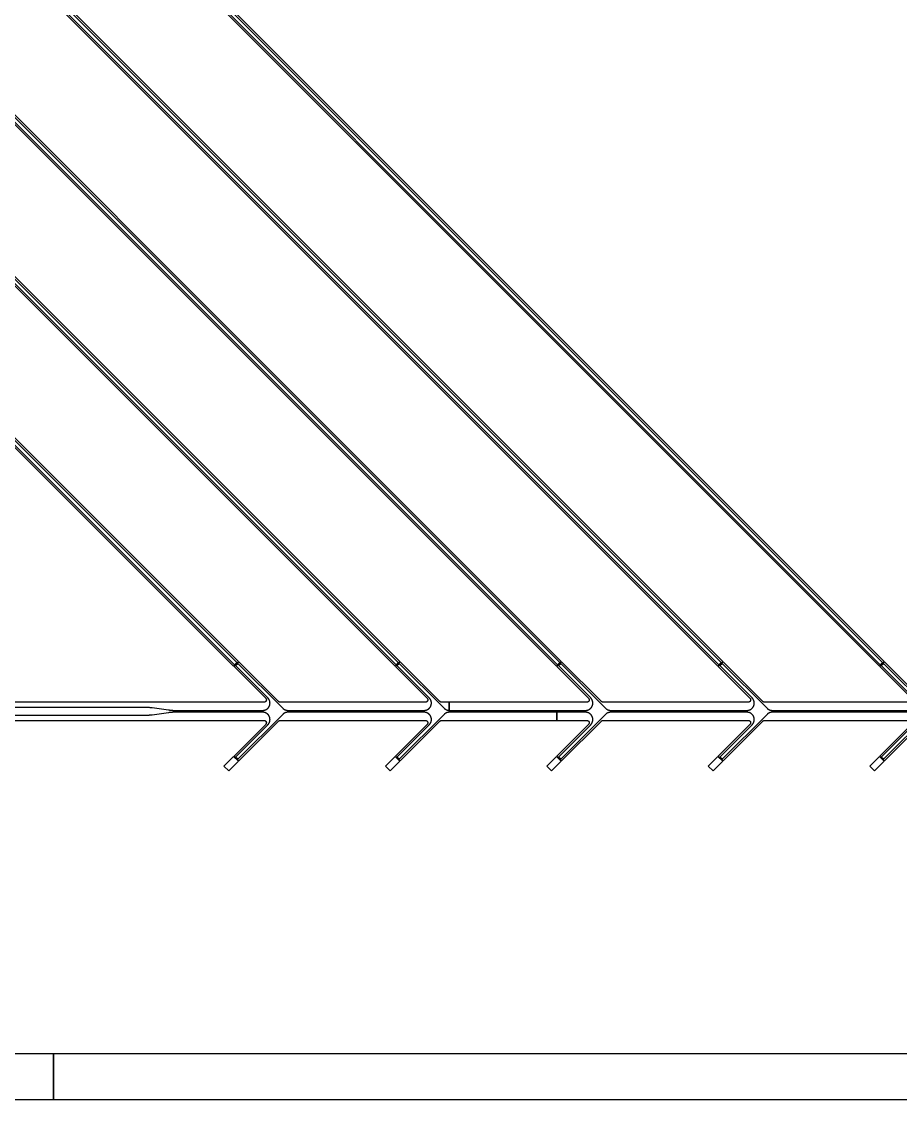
# Model space of a CAD drawing. Extents: x -3500 to 3500, y -3500 to 3500.
# Drawn here: x -70 to 1855, y -3500 to -1139 of the extents above; entities that cross this region are included whole.
import ezdxf

# ---------------------------------------------------------------- set-up
doc = ezdxf.new("R2010")
doc.units = 0

# ---------------------------------------------------------------- blocks, each defined once
blk = doc.blocks.new('DXF_TOP_Kantele_S7W4')
at = {"layer": 'Feedline'}
for points in [[(-2788.078, 2045.543), (1808.752, -2551.288), (1819.288, -2540.752), (-2777.543, 2056.078), (-2780.3, 2053.321), (1815.894, -2542.873), (1810.873, -2547.894), (-2785.321, 2048.3)], [(-2788.078, 1691.989), (1455.199, -2551.288), (1465.734, -2540.752), (-2777.543, 1702.525), (-2780.3, 1699.767), (1462.341, -2542.873), (1457.32, -2547.894), (-2785.321, 1694.747)], [(-2788.078, 1338.436), (1101.645, -2551.288), (1112.181, -2540.752), (-2777.543, 1348.971), (-2780.3, 1346.214), (1108.787, -2542.873), (1103.767, -2547.894), (-2785.321, 1341.193)], [(-2788.078, 984.882), (748.092, -2551.288), (758.627, -2540.752), (-2777.543, 995.418), (-2780.3, 992.661), (755.234, -2542.873), (750.213, -2547.894), (-2785.321, 987.64)], [(-2788.078, 631.329), (394.538, -2551.288), (405.074, -2540.752), (-2777.543, 641.865), (-2780.3, 639.107), (401.681, -2542.873), (396.66, -2547.894), (-2785.321, 634.086)], [(373.396, -2769.855), (383.932, -2780.39), (405.074, -2759.248), (394.538, -2748.712)], [(726.95, -2769.855), (737.485, -2780.39), (758.627, -2759.248), (748.092, -2748.712)], [(1080.503, -2769.855), (1091.039, -2780.39), (1112.181, -2759.248), (1101.645, -2748.712)], [(1434.056, -2769.855), (1444.592, -2780.39), (1465.734, -2759.248), (1455.199, -2748.712)], [(1787.61, -2769.855), (1798.145, -2780.39), (1819.288, -2759.248), (1808.752, -2748.712)]]:
    blk.add_lwpolyline(points, close=True, dxfattribs=at)
for points in [[(-742.893, -2640.95), (202.044, -2640.95), (202.913, -2640.954), (203.783, -2640.965), (204.652, -2640.984), (205.522, -2641.01), (206.391, -2641.044), (207.26, -2641.086), (208.128, -2641.135), (208.996, -2641.192), (209.864, -2641.256), (210.73, -2641.328), (211.597, -2641.407), (212.462, -2641.494), (213.327, -2641.588), (214.191, -2641.69), (215.054, -2641.799), (215.915, -2641.916), (252.118, -2646.984), (252.978, -2647.101), (253.841, -2647.21), (254.704, -2647.312), (255.567, -2647.406), (256.432, -2647.493), (257.297, -2647.572), (258.164, -2647.644), (259.03, -2647.708), (259.897, -2647.765), (260.765, -2647.814), (261.632, -2647.856), (262.501, -2647.89), (263.369, -2647.916), (264.238, -2647.935), (265.106, -2647.946), (265.976, -2647.95), (458.209, -2647.95), (458.564, -2647.946), (458.918, -2647.934), (459.272, -2647.914), (459.626, -2647.887), (459.978, -2647.851), (460.33, -2647.808), (460.681, -2647.758), (461.031, -2647.699), (461.379, -2647.632), (461.726, -2647.557), (462.071, -2647.475), (462.414, -2647.386), (462.755, -2647.289), (463.093, -2647.183), (463.437, -2647.069), (463.763, -2646.952), (464.094, -2646.825), (464.423, -2646.69), (464.748, -2646.548), (465.068, -2646.4), (465.394, -2646.24), (465.702, -2646.081), (466.014, -2645.91), (466.321, -2645.734), (466.624, -2645.55), (466.923, -2645.359), (467.218, -2645.163), (467.508, -2644.959), (467.794, -2644.749), (468.074, -2644.533), (468.35, -2644.31), (468.621, -2644.082), (468.888, -2643.848), (469.149, -2643.608), (469.404, -2643.361), (469.653, -2643.11), (469.897, -2642.853), (470.136, -2642.591), (470.369, -2642.323), (470.595, -2642.049), (470.815, -2641.772), (471.029, -2641.489), (471.237, -2641.202), (471.439, -2640.91), (471.633, -2640.614), (471.821, -2640.314), (472.003, -2640.009), (472.177, -2639.701), (472.345, -2639.388), (472.505, -2639.072), (472.66, -2638.753), (472.806, -2638.43), (472.945, -2638.104), (473.077, -2637.775), (473.202, -2637.443), (473.319, -2637.108), (473.429, -2636.771), (473.531, -2636.432), (473.626, -2636.09), (473.713, -2635.746), (473.792, -2635.401), (473.864, -2635.053), (473.929, -2634.704), (473.985, -2634.355), (474.033, -2634.004), (474.073, -2633.652), (474.106, -2633.299), (474.131, -2632.945), (474.148, -2632.591), (474.158, -2632.236), (474.159, -2631.881), (474.152, -2631.527), (474.138, -2631.174), (474.115, -2630.82), (474.085, -2630.466), (474.047, -2630.114), (474.001, -2629.762), (473.948, -2629.411), (473.887, -2629.062), (473.817, -2628.714), (473.74, -2628.368), (473.656, -2628.024), (473.564, -2627.681), (473.464, -2627.342), (473.357, -2627.004), (473.242, -2626.669), (473.119, -2626.336), (472.99, -2626.006), (472.853, -2625.679), (472.709, -2625.355), (472.558, -2625.034), (472.4, -2624.717), (472.234, -2624.403), (472.062, -2624.094), (471.882, -2623.788), (471.697, -2623.486), (471.504, -2623.188), (471.305, -2622.895), (471.1, -2622.605), (470.887, -2622.321), (470.669, -2622.042), (470.445, -2621.768), (470.214, -2621.498), (469.978, -2621.234), (469.736, -2620.976), (469.487, -2620.721), (398.71, -2549.944), (403.731, -2544.924), (502.085, -2643.278), (502.334, -2643.522), (502.588, -2643.759), (502.847, -2643.991), (503.111, -2644.219), (503.38, -2644.439), (503.653, -2644.654), (503.933, -2644.863), (504.215, -2645.065), (504.502, -2645.262), (504.794, -2645.452), (505.089, -2645.636), (505.389, -2645.813), (505.692, -2645.984), (505.999, -2646.148), (506.309, -2646.305), (506.623, -2646.456), (506.94, -2646.599), (507.26, -2646.736), (507.583, -2646.865), (507.908, -2646.988), (508.237, -2647.104), (508.567, -2647.211), (508.9, -2647.313), (509.235, -2647.407), (509.573, -2647.492), (509.912, -2647.572), (510.252, -2647.644), (510.594, -2647.708), (510.938, -2647.765), (511.282, -2647.813), (511.627, -2647.855), (511.973, -2647.889), (512.32, -2647.916), (512.668, -2647.935), (513.016, -2647.946), (513.364, -2647.95), (811.763, -2647.95), (812.117, -2647.946), (812.472, -2647.934), (812.826, -2647.914), (813.179, -2647.887), (813.531, -2647.851), (813.883, -2647.808), (814.234, -2647.758), (814.584, -2647.699), (814.932, -2647.632), (815.279, -2647.557), (815.624, -2647.475), (815.967, -2647.386), (816.308, -2647.289), (816.647, -2647.183), (816.983, -2647.072), (817.317, -2646.952), (817.648, -2646.825), (817.976, -2646.69), (818.301, -2646.548), (818.622, -2646.4), (818.947, -2646.24), (819.261, -2646.078), (819.567, -2645.91), (819.874, -2645.734), (820.177, -2645.55), (820.476, -2645.359), (820.771, -2645.163), (821.061, -2644.959), (821.347, -2644.749), (821.628, -2644.533), (821.904, -2644.31), (822.175, -2644.082), (822.442, -2643.848), (822.702, -2643.608), (822.957, -2643.361), (823.207, -2643.11), (823.451, -2642.853), (823.69, -2642.591), (823.922, -2642.323), (824.148, -2642.049), (824.368, -2641.772), (824.583, -2641.489), (824.79, -2641.202), (824.992, -2640.91), (825.187, -2640.614), (825.374, -2640.314), (825.556, -2640.009), (825.73, -2639.701), (825.899, -2639.388), (826.059, -2639.072), (826.213, -2638.753), (826.359, -2638.43), (826.499, -2638.104), (826.63, -2637.775), (826.755, -2637.443), (826.873, -2637.108), (826.982, -2636.771), (827.085, -2636.432), (827.18, -2636.09), (827.266, -2635.746), (827.346, -2635.401), (827.418, -2635.053), (827.482, -2634.705), (827.538, -2634.355), (827.586, -2634.004), (827.627, -2633.652), (827.66, -2633.299), (827.685, -2632.945), (827.702, -2632.591), (827.711, -2632.236), (827.712, -2631.881), (827.706, -2631.527), (827.691, -2631.174), (827.669, -2630.82), (827.638, -2630.466), (827.6, -2630.114), (827.554, -2629.762), (827.502, -2629.411), (827.44, -2629.062), (827.371, -2628.714), (827.293, -2628.368), (827.21, -2628.024), (827.117, -2627.682), (827.017, -2627.342), (826.91, -2627.004), (826.795, -2626.669), (826.673, -2626.336), (826.544, -2626.006), (826.406, -2625.679), (826.263, -2625.355), (826.111, -2625.034), (825.953, -2624.717), (825.787, -2624.403), (825.615, -2624.094), (825.436, -2623.788), (825.25, -2623.486), (825.057, -2623.188), (824.858, -2622.895), (824.653, -2622.605), (824.44, -2622.321), (824.222, -2622.042), (823.998, -2621.768), (823.767, -2621.498), (823.531, -2621.234), (823.289, -2620.976), (823.04, -2620.721), (752.263, -2549.944), (757.284, -2544.924), (855.638, -2643.278), (855.888, -2643.522), (856.142, -2643.759), (856.4, -2643.991), (856.664, -2644.219), (856.933, -2644.439), (857.207, -2644.654), (857.486, -2644.863), (857.769, -2645.065), (858.056, -2645.262), (858.347, -2645.452), (858.643, -2645.636), (858.942, -2645.813), (859.245, -2645.984), (859.552, -2646.148), (859.862, -2646.305), (860.176, -2646.456), (860.493, -2646.599), (860.813, -2646.736), (861.136, -2646.865), (861.462, -2646.988), (861.79, -2647.104), (862.121, -2647.211), (862.454, -2647.313), (862.789, -2647.407), (863.126, -2647.492), (863.465, -2647.572), (863.806, -2647.644), (864.148, -2647.708), (864.491, -2647.765), (864.836, -2647.813), (865.18, -2647.855), (865.527, -2647.889), (865.874, -2647.916), (866.221, -2647.935), (866.569, -2647.946), (866.917, -2647.95), (866.917, -2630.05), (850.016, -2630.05), (849.819, -2630.046), (849.621, -2630.035), (849.424, -2630.015), (849.227, -2629.987), (849.032, -2629.953), (848.838, -2629.911), (848.646, -2629.86), (848.457, -2629.803), (848.27, -2629.738), (848.085, -2629.665), (847.903, -2629.586), (847.725, -2629.5), (847.55, -2629.406), (847.379, -2629.306), (847.212, -2629.199), (847.05, -2629.086), (846.891, -2628.966), (846.738, -2628.84), (846.589, -2628.709), (846.447, -2628.572), (759.406, -2541.53), (748.87, -2552.066), (818.234, -2621.429), (818.373, -2621.574), (818.507, -2621.726), (818.636, -2621.883), (818.756, -2622.043), (818.871, -2622.208), (818.979, -2622.379), (819.08, -2622.553), (819.174, -2622.732), (819.261, -2622.913), (819.34, -2623.098), (819.413, -2623.287), (819.478, -2623.478), (819.535, -2623.674), (819.584, -2623.867), (819.625, -2624.065), (819.658, -2624.263), (819.684, -2624.464), (819.701, -2624.664), (819.71, -2624.866), (819.712, -2625.068), (819.705, -2625.269), (819.69, -2625.47), (819.668, -2625.671), (819.636, -2625.87), (819.598, -2626.068), (819.551, -2626.264), (819.497, -2626.457), (819.435, -2626.649), (819.366, -2626.839), (819.288, -2627.025), (819.204, -2627.209), (819.112, -2627.388), (819.013, -2627.563), (818.907, -2627.735), (818.795, -2627.903), (818.676, -2628.065), (818.549, -2628.223), (818.418, -2628.375), (818.28, -2628.523), (818.136, -2628.664), (817.988, -2628.801), (817.833, -2628.93), (817.674, -2629.054), (817.509, -2629.17), (817.341, -2629.281), (817.168, -2629.384), (816.991, -2629.481), (816.81, -2629.57), (816.626, -2629.653), (816.439, -2629.728), (816.249, -2629.794), (816.056, -2629.854), (815.861, -2629.906), (815.664, -2629.95), (815.465, -2629.985), (815.266, -2630.014), (815.065, -2630.034), (814.862, -2630.046), (814.662, -2630.05), (496.463, -2630.05), (496.266, -2630.046), (496.068, -2630.035), (495.87, -2630.015), (495.674, -2629.987), (495.479, -2629.953), (495.285, -2629.911), (495.093, -2629.86), (494.904, -2629.803), (494.717, -2629.738), (494.532, -2629.665), (494.35, -2629.586), (494.171, -2629.5), (493.997, -2629.406), (493.826, -2629.306), (493.658, -2629.199), (493.496, -2629.085), (493.338, -2628.966), (493.185, -2628.84), (493.036, -2628.709), (492.894, -2628.572), (405.852, -2541.53), (395.317, -2552.066), (464.68, -2621.429), (464.82, -2621.574), (464.953, -2621.726), (465.082, -2621.882), (465.203, -2622.043), (465.317, -2622.208), (465.425, -2622.379), (465.527, -2622.553), (465.621, -2622.732), (465.708, -2622.913), (465.787, -2623.098), (465.859, -2623.287), (465.924, -2623.478), (465.981, -2623.671), (466.03, -2623.867), (466.071, -2624.065), (466.104, -2624.263), (466.13, -2624.464), (466.148, -2624.664), (466.157, -2624.866), (466.158, -2625.068), (466.152, -2625.269), (466.137, -2625.47), (466.115, -2625.671), (466.083, -2625.87), (466.045, -2626.068), (465.998, -2626.264), (465.944, -2626.458), (465.881, -2626.649), (465.812, -2626.839), (465.735, -2627.025), (465.65, -2627.209), (465.558, -2627.388), (465.46, -2627.563), (465.354, -2627.735), (465.241, -2627.903), (465.122, -2628.065), (464.996, -2628.223), (464.864, -2628.375), (464.727, -2628.523), (464.583, -2628.664), (464.434, -2628.801), (464.279, -2628.93), (464.121, -2629.054), (463.956, -2629.17), (463.788, -2629.281), (463.615, -2629.384), (463.437, -2629.481), (463.256, -2629.57), (463.073, -2629.653), (462.885, -2629.728), (462.695, -2629.794), (462.502, -2629.854), (462.307, -2629.906), (462.111, -2629.95), (461.912, -2629.985), (461.712, -2630.014), (461.512, -2630.034), (461.308, -2630.046), (461.109, -2630.05), (-742.893, -2630.05)], [(1883.701, -2620.721), (1812.924, -2549.944), (1817.944, -2544.924), (1916.298, -2643.278)], [(1907.107, -2628.572), (1820.066, -2541.53), (1809.53, -2552.066), (1878.894, -2621.429)], [(1875.322, -2630.05), (1557.123, -2630.05), (1556.926, -2630.046), (1556.728, -2630.035), (1556.531, -2630.015), (1556.334, -2629.987), (1556.139, -2629.953), (1555.945, -2629.911), (1555.753, -2629.86), (1555.564, -2629.803), (1555.377, -2629.738), (1555.192, -2629.665), (1555.01, -2629.586), (1554.831, -2629.5), (1554.657, -2629.406), (1554.486, -2629.306), (1554.318, -2629.199), (1554.156, -2629.085), (1553.998, -2628.966), (1553.845, -2628.84), (1553.696, -2628.709), (1553.554, -2628.572), (1466.512, -2541.53), (1455.977, -2552.066), (1525.34, -2621.429), (1525.48, -2621.574), (1525.613, -2621.726), (1525.742, -2621.882), (1525.863, -2622.043), (1525.978, -2622.208), (1526.086, -2622.379), (1526.187, -2622.553), (1526.281, -2622.732), (1526.368, -2622.913), (1526.447, -2623.098), (1526.519, -2623.287), (1526.584, -2623.478), (1526.642, -2623.674), (1526.69, -2623.867), (1526.731, -2624.065), (1526.764, -2624.263), (1526.791, -2624.464), (1526.808, -2624.664), (1526.817, -2624.866), (1526.818, -2625.068), (1526.812, -2625.269), (1526.797, -2625.47), (1526.775, -2625.671), (1526.743, -2625.87), (1526.705, -2626.068), (1526.658, -2626.264), (1526.603, -2626.46), (1526.542, -2626.649), (1526.472, -2626.841), (1526.395, -2627.025), (1526.311, -2627.209), (1526.219, -2627.388), (1526.12, -2627.563), (1526.014, -2627.735), (1525.901, -2627.903), (1525.782, -2628.065), (1525.657, -2628.223), (1525.525, -2628.375), (1525.387, -2628.523), (1525.243, -2628.664), (1525.094, -2628.801), (1524.94, -2628.93), (1524.781, -2629.054), (1524.616, -2629.17), (1524.448, -2629.281), (1524.275, -2629.384), (1524.097, -2629.481), (1523.916, -2629.57), (1523.733, -2629.653), (1523.546, -2629.728), (1523.355, -2629.794), (1523.163, -2629.854), (1522.968, -2629.906), (1522.771, -2629.95), (1522.572, -2629.985), (1522.373, -2630.014), (1522.172, -2630.034), (1521.969, -2630.046), (1521.769, -2630.05), (1203.57, -2630.05), (1203.373, -2630.046), (1203.175, -2630.035), (1202.977, -2630.015), (1202.781, -2629.987), (1202.585, -2629.953), (1202.392, -2629.911), (1202.2, -2629.86), (1202.011, -2629.803), (1201.823, -2629.738), (1201.638, -2629.665), (1201.457, -2629.586), (1201.278, -2629.5), (1201.104, -2629.406), (1200.932, -2629.306), (1200.765, -2629.199), (1200.603, -2629.086), (1200.444, -2628.966), (1200.291, -2628.84), (1200.143, -2628.709), (1200, -2628.572), (1112.959, -2541.53), (1102.423, -2552.066), (1171.787, -2621.429), (1171.926, -2621.574), (1172.06, -2621.726), (1172.189, -2621.883), (1172.309, -2622.043), (1172.424, -2622.208), (1172.532, -2622.379), (1172.633, -2622.553), (1172.728, -2622.731), (1172.815, -2622.913), (1172.894, -2623.098), (1172.966, -2623.287), (1173.031, -2623.478), (1173.088, -2623.674), (1173.137, -2623.867), (1173.178, -2624.065), (1173.211, -2624.263), (1173.237, -2624.464), (1173.254, -2624.664), (1173.264, -2624.866), (1173.265, -2625.068), (1173.258, -2625.269), (1173.244, -2625.47), (1173.221, -2625.671), (1173.19, -2625.87), (1173.152, -2626.068), (1173.104, -2626.264), (1173.051, -2626.457), (1172.988, -2626.649), (1172.919, -2626.839), (1172.842, -2627.025), (1172.757, -2627.209), (1172.665, -2627.388), (1172.566, -2627.563), (1172.461, -2627.735), (1172.348, -2627.903), (1172.229, -2628.065), (1172.103, -2628.223), (1171.971, -2628.375), (1171.834, -2628.523), (1171.69, -2628.664), (1171.541, -2628.801), (1171.386, -2628.93), (1171.227, -2629.054), (1171.063, -2629.17), (1170.895, -2629.281), (1170.721, -2629.384), (1170.544, -2629.481), (1170.363, -2629.57), (1170.18, -2629.653), (1169.992, -2629.728), (1169.802, -2629.794), (1169.609, -2629.854), (1169.414, -2629.906), (1169.217, -2629.95), (1169.019, -2629.985), (1168.819, -2630.014), (1168.618, -2630.034), (1168.415, -2630.046), (1168.216, -2630.05), (866.917, -2630.05), (866.917, -2647.95), (1165.316, -2647.95), (1165.671, -2647.946), (1166.025, -2647.934), (1166.379, -2647.914), (1166.733, -2647.887), (1167.085, -2647.851), (1167.437, -2647.808), (1167.788, -2647.758), (1168.137, -2647.699), (1168.486, -2647.632), (1168.832, -2647.557), (1169.177, -2647.475), (1169.52, -2647.386), (1169.861, -2647.289), (1170.2, -2647.183), (1170.544, -2647.069), (1170.87, -2646.952), (1171.201, -2646.825), (1171.529, -2646.69), (1171.854, -2646.548), (1172.175, -2646.4), (1172.5, -2646.24), (1172.809, -2646.081), (1173.12, -2645.91), (1173.428, -2645.734), (1173.731, -2645.55), (1174.03, -2645.359), (1174.324, -2645.163), (1174.615, -2644.959), (1174.9, -2644.749), (1175.181, -2644.533), (1175.457, -2644.31), (1175.728, -2644.082), (1175.995, -2643.848), (1176.256, -2643.608), (1176.511, -2643.361), (1176.76, -2643.11), (1177.004, -2642.853), (1177.243, -2642.591), (1177.475, -2642.323), (1177.701, -2642.049), (1177.921, -2641.772), (1178.136, -2641.489), (1178.344, -2641.202), (1178.546, -2640.91), (1178.74, -2640.614), (1178.928, -2640.314), (1179.11, -2640.009), (1179.284, -2639.701), (1179.452, -2639.388), (1179.612, -2639.072), (1179.766, -2638.753), (1179.912, -2638.43), (1180.052, -2638.104), (1180.184, -2637.775), (1180.309, -2637.443), (1180.426, -2637.108), (1180.535, -2636.771), (1180.638, -2636.432), (1180.733, -2636.09), (1180.819, -2635.746), (1180.899, -2635.401), (1180.971, -2635.053), (1181.035, -2634.704), (1181.092, -2634.355), (1181.139, -2634.004), (1181.18, -2633.652), (1181.213, -2633.299), (1181.238, -2632.945), (1181.255, -2632.591), (1181.264, -2632.236), (1181.266, -2631.881), (1181.259, -2631.527), (1181.245, -2631.174), (1181.222, -2630.82), (1181.192, -2630.466), (1181.154, -2630.114), (1181.108, -2629.762), (1181.055, -2629.411), (1180.993, -2629.062), (1180.924, -2628.714), (1180.847, -2628.368), (1180.763, -2628.024), (1180.671, -2627.682), (1180.57, -2627.342), (1180.463, -2627.004), (1180.349, -2626.669), (1180.226, -2626.336), (1180.097, -2626.006), (1179.96, -2625.679), (1179.816, -2625.355), (1179.664, -2625.034), (1179.506, -2624.717), (1179.341, -2624.403), (1179.169, -2624.094), (1178.989, -2623.788), (1178.804, -2623.486), (1178.61, -2623.188), (1178.412, -2622.895), (1178.206, -2622.605), (1177.994, -2622.321), (1177.776, -2622.042), (1177.552, -2621.768), (1177.321, -2621.498), (1177.084, -2621.234), (1176.842, -2620.976), (1176.594, -2620.721), (1105.817, -2549.944), (1110.838, -2544.924), (1209.192, -2643.278), (1209.441, -2643.522), (1209.695, -2643.759), (1209.954, -2643.991), (1210.218, -2644.219), (1210.487, -2644.439), (1210.76, -2644.654), (1211.039, -2644.863), (1211.322, -2645.065), (1211.609, -2645.262), (1211.901, -2645.452), (1212.196, -2645.636), (1212.495, -2645.813), (1212.799, -2645.984), (1213.105, -2646.148), (1213.416, -2646.305), (1213.729, -2646.456), (1214.046, -2646.599), (1214.366, -2646.736), (1214.689, -2646.865), (1215.017, -2646.989), (1215.343, -2647.104), (1215.674, -2647.211), (1216.007, -2647.313), (1216.347, -2647.408), (1216.679, -2647.492), (1217.018, -2647.572), (1217.361, -2647.644), (1217.701, -2647.708), (1218.044, -2647.765), (1218.389, -2647.813), (1218.734, -2647.855), (1219.08, -2647.889), (1219.427, -2647.916), (1219.774, -2647.935), (1220.122, -2647.946), (1220.47, -2647.95), (1518.869, -2647.95), (1519.224, -2647.946), (1519.579, -2647.934), (1519.933, -2647.914), (1520.286, -2647.887), (1520.638, -2647.851), (1520.992, -2647.808), (1521.341, -2647.758), (1521.691, -2647.699), (1522.039, -2647.632), (1522.386, -2647.557), (1522.731, -2647.475), (1523.074, -2647.386), (1523.415, -2647.289), (1523.754, -2647.183), (1524.097, -2647.069), (1524.424, -2646.952), (1524.764, -2646.821), (1525.083, -2646.69), (1525.408, -2646.548), (1525.728, -2646.4), (1526.055, -2646.24), (1526.368, -2646.078), (1526.674, -2645.91), (1526.981, -2645.734), (1527.284, -2645.55), (1527.583, -2645.359), (1527.878, -2645.163), (1528.168, -2644.959), (1528.454, -2644.749), (1528.735, -2644.533), (1529.011, -2644.31), (1529.282, -2644.082), (1529.548, -2643.848), (1529.809, -2643.608), (1530.064, -2643.361), (1530.314, -2643.11), (1530.557, -2642.853), (1530.797, -2642.591), (1531.029, -2642.323), (1531.255, -2642.049), (1531.475, -2641.772), (1531.69, -2641.489), (1531.897, -2641.202), (1532.099, -2640.91), (1532.293, -2640.614), (1532.481, -2640.314), (1532.663, -2640.009), (1532.837, -2639.701), (1533.005, -2639.388), (1533.166, -2639.072), (1533.32, -2638.753), (1533.466, -2638.43), (1533.606, -2638.104), (1533.737, -2637.775), (1533.862, -2637.443), (1533.98, -2637.108), (1534.089, -2636.771), (1534.191, -2636.432), (1534.286, -2636.09), (1534.373, -2635.746), (1534.453, -2635.401), (1534.524, -2635.053), (1534.589, -2634.704), (1534.645, -2634.355), (1534.693, -2634.004), (1534.733, -2633.652), (1534.766, -2633.299), (1534.791, -2632.945), (1534.808, -2632.591), (1534.818, -2632.236), (1534.819, -2631.881), (1534.812, -2631.527), (1534.798, -2631.174), (1534.776, -2630.82), (1534.745, -2630.466), (1534.707, -2630.114), (1534.661, -2629.762), (1534.608, -2629.411), (1534.547, -2629.062), (1534.477, -2628.714), (1534.4, -2628.368), (1534.316, -2628.024), (1534.224, -2627.681), (1534.124, -2627.342), (1534.017, -2627.004), (1533.902, -2626.669), (1533.779, -2626.336), (1533.65, -2626.006), (1533.513, -2625.679), (1533.37, -2625.355), (1533.218, -2625.034), (1533.06, -2624.717), (1532.894, -2624.403), (1532.722, -2624.094), (1532.542, -2623.788), (1532.357, -2623.486), (1532.164, -2623.188), (1531.965, -2622.895), (1531.76, -2622.605), (1531.547, -2622.321), (1531.329, -2622.042), (1531.105, -2621.768), (1530.871, -2621.494), (1530.638, -2621.234), (1530.396, -2620.976), (1530.147, -2620.721), (1459.37, -2549.944), (1464.391, -2544.924), (1562.745, -2643.278), (1562.995, -2643.522), (1563.248, -2643.759), (1563.507, -2643.991), (1563.771, -2644.219), (1564.04, -2644.439), (1564.314, -2644.654), (1564.593, -2644.863), (1564.876, -2645.065), (1565.163, -2645.262), (1565.454, -2645.452), (1565.749, -2645.636), (1566.049, -2645.813), (1566.352, -2645.984), (1566.659, -2646.148), (1566.969, -2646.305), (1567.283, -2646.456), (1567.6, -2646.599), (1567.92, -2646.736), (1568.243, -2646.865), (1568.568, -2646.988), (1568.897, -2647.104), (1569.227, -2647.211), (1569.561, -2647.313), (1569.896, -2647.407), (1570.233, -2647.492), (1570.572, -2647.572), (1570.912, -2647.644), (1571.254, -2647.708), (1571.598, -2647.765), (1571.942, -2647.813), (1572.287, -2647.855), (1572.633, -2647.889), (1572.98, -2647.916), (1573.328, -2647.935), (1573.676, -2647.946), (1574.024, -2647.95), (1872.423, -2647.95)], [(-742.893, -2669.95), (461.11, -2669.95), (461.31, -2669.954), (461.512, -2669.966), (461.712, -2669.986), (461.912, -2670.015), (462.111, -2670.05), (462.307, -2670.094), (462.502, -2670.146), (462.695, -2670.206), (462.885, -2670.272), (463.073, -2670.347), (463.256, -2670.43), (463.437, -2670.519), (463.615, -2670.616), (463.788, -2670.719), (463.956, -2670.83), (464.121, -2670.946), (464.279, -2671.07), (464.434, -2671.199), (464.583, -2671.336), (464.727, -2671.477), (464.864, -2671.625), (464.996, -2671.777), (465.122, -2671.935), (465.241, -2672.097), (465.354, -2672.265), (465.46, -2672.437), (465.558, -2672.612), (465.65, -2672.791), (465.735, -2672.975), (465.812, -2673.162), (465.881, -2673.351), (465.944, -2673.542), (465.998, -2673.736), (466.045, -2673.932), (466.083, -2674.13), (466.115, -2674.329), (466.137, -2674.53), (466.152, -2674.731), (466.158, -2674.932), (466.157, -2675.134), (466.148, -2675.336), (466.13, -2675.536), (466.104, -2675.737), (466.071, -2675.935), (466.03, -2676.133), (465.981, -2676.33), (465.924, -2676.522), (465.859, -2676.713), (465.787, -2676.902), (465.708, -2677.087), (465.621, -2677.268), (465.527, -2677.447), (465.425, -2677.621), (465.317, -2677.792), (465.203, -2677.957), (465.081, -2678.119), (464.953, -2678.274), (464.82, -2678.426), (464.68, -2678.571), (395.317, -2747.934), (405.852, -2758.47), (492.894, -2671.428), (493.036, -2671.291), (493.185, -2671.16), (493.338, -2671.034), (493.496, -2670.915), (493.658, -2670.801), (493.826, -2670.694), (493.997, -2670.594), (494.171, -2670.5), (494.35, -2670.414), (494.532, -2670.335), (494.717, -2670.262), (494.904, -2670.197), (495.093, -2670.14), (495.285, -2670.089), (495.479, -2670.047), (495.674, -2670.013), (495.87, -2669.985), (496.068, -2669.965), (496.268, -2669.954), (496.464, -2669.95), (814.662, -2669.95), (814.864, -2669.954), (815.065, -2669.966), (815.266, -2669.986), (815.465, -2670.015), (815.664, -2670.05), (815.861, -2670.094), (816.056, -2670.146), (816.249, -2670.206), (816.439, -2670.272), (816.626, -2670.347), (816.81, -2670.43), (816.991, -2670.519), (817.168, -2670.616), (817.341, -2670.719), (817.509, -2670.83), (817.674, -2670.946), (817.833, -2671.07), (817.988, -2671.199), (818.136, -2671.336), (818.28, -2671.477), (818.418, -2671.625), (818.549, -2671.777), (818.676, -2671.935), (818.795, -2672.097), (818.907, -2672.265), (819.013, -2672.437), (819.112, -2672.612), (819.204, -2672.791), (819.288, -2672.975), (819.366, -2673.162), (819.435, -2673.351), (819.497, -2673.543), (819.551, -2673.736), (819.598, -2673.932), (819.636, -2674.13), (819.668, -2674.329), (819.69, -2674.53), (819.705, -2674.731), (819.712, -2674.932), (819.71, -2675.134), (819.701, -2675.336), (819.684, -2675.536), (819.658, -2675.737), (819.625, -2675.935), (819.584, -2676.133), (819.534, -2676.329), (819.478, -2676.522), (819.413, -2676.713), (819.34, -2676.902), (819.261, -2677.087), (819.174, -2677.268), (819.08, -2677.447), (818.979, -2677.621), (818.871, -2677.792), (818.754, -2677.959), (818.634, -2678.119), (818.507, -2678.274), (818.373, -2678.426), (818.234, -2678.571), (748.87, -2747.934), (759.406, -2758.47), (846.447, -2671.428), (846.589, -2671.291), (846.738, -2671.16), (846.891, -2671.034), (847.05, -2670.914), (847.212, -2670.801), (847.379, -2670.694), (847.55, -2670.594), (847.725, -2670.5), (847.903, -2670.414), (848.085, -2670.335), (848.27, -2670.262), (848.457, -2670.197), (848.646, -2670.14), (848.838, -2670.089), (849.032, -2670.047), (849.227, -2670.013), (849.424, -2669.985), (849.621, -2669.965), (849.821, -2669.954), (850.017, -2669.95), (1102.423, -2669.95), (1102.423, -2652.05), (866.917, -2652.05), (866.569, -2652.054), (866.221, -2652.065), (865.874, -2652.084), (865.527, -2652.111), (865.18, -2652.145), (864.836, -2652.187), (864.491, -2652.235), (864.148, -2652.292), (863.806, -2652.356), (863.465, -2652.428), (863.126, -2652.508), (862.789, -2652.593), (862.454, -2652.687), (862.121, -2652.789), (861.79, -2652.896), (861.462, -2653.012), (861.136, -2653.135), (860.813, -2653.264), (860.493, -2653.401), (860.176, -2653.544), (859.862, -2653.695), (859.552, -2653.852), (859.245, -2654.016), (858.942, -2654.187), (858.643, -2654.364), (858.347, -2654.548), (858.056, -2654.738), (857.769, -2654.935), (857.486, -2655.137), (857.207, -2655.346), (856.933, -2655.561), (856.664, -2655.781), (856.4, -2656.009), (856.142, -2656.241), (855.888, -2656.478), (855.638, -2656.722), (757.284, -2755.076), (752.263, -2750.056), (823.04, -2679.279), (823.289, -2679.024), (823.531, -2678.766), (823.767, -2678.502), (823.998, -2678.232), (824.222, -2677.958), (824.44, -2677.679), (824.653, -2677.395), (824.858, -2677.105), (825.057, -2676.812), (825.25, -2676.514), (825.436, -2676.212), (825.615, -2675.906), (825.787, -2675.597), (825.953, -2675.283), (826.111, -2674.966), (826.263, -2674.645), (826.406, -2674.321), (826.544, -2673.994), (826.673, -2673.664), (826.795, -2673.331), (826.91, -2672.996), (827.017, -2672.658), (827.117, -2672.318), (827.21, -2671.976), (827.293, -2671.632), (827.371, -2671.286), (827.44, -2670.938), (827.502, -2670.589), (827.554, -2670.238), (827.6, -2669.886), (827.638, -2669.534), (827.669, -2669.18), (827.691, -2668.826), (827.706, -2668.473), (827.712, -2668.119), (827.711, -2667.764), (827.702, -2667.409), (827.685, -2667.055), (827.66, -2666.701), (827.627, -2666.348), (827.586, -2665.996), (827.538, -2665.645), (827.482, -2665.295), (827.418, -2664.947), (827.346, -2664.599), (827.266, -2664.254), (827.18, -2663.91), (827.085, -2663.568), (826.982, -2663.229), (826.873, -2662.892), (826.755, -2662.557), (826.63, -2662.225), (826.499, -2661.896), (826.359, -2661.57), (826.213, -2661.247), (826.059, -2660.928), (825.899, -2660.612), (825.73, -2660.299), (825.556, -2659.991), (825.374, -2659.686), (825.187, -2659.386), (824.992, -2659.09), (824.79, -2658.798), (824.583, -2658.511), (824.368, -2658.228), (824.148, -2657.951), (823.922, -2657.677), (823.69, -2657.409), (823.451, -2657.147), (823.207, -2656.89), (822.957, -2656.639), (822.702, -2656.392), (822.442, -2656.152), (822.175, -2655.918), (821.904, -2655.69), (821.628, -2655.467), (821.347, -2655.251), (821.061, -2655.041), (820.771, -2654.837), (820.476, -2654.641), (820.177, -2654.45), (819.874, -2654.266), (819.563, -2654.087), (819.256, -2653.919), (818.936, -2653.754), (818.614, -2653.596), (818.301, -2653.452), (817.976, -2653.31), (817.644, -2653.174), (817.314, -2653.047), (816.983, -2652.928), (816.647, -2652.817), (816.308, -2652.711), (815.967, -2652.614), (815.624, -2652.525), (815.279, -2652.443), (814.932, -2652.368), (814.584, -2652.301), (814.234, -2652.242), (813.883, -2652.192), (813.531, -2652.149), (813.179, -2652.113), (812.826, -2652.086), (812.472, -2652.066), (812.117, -2652.054), (811.763, -2652.05), (513.364, -2652.05), (513.016, -2652.054), (512.668, -2652.065), (512.32, -2652.084), (511.973, -2652.111), (511.627, -2652.145), (511.282, -2652.187), (510.938, -2652.235), (510.594, -2652.292), (510.252, -2652.356), (509.912, -2652.428), (509.573, -2652.508), (509.235, -2652.593), (508.9, -2652.687), (508.567, -2652.789), (508.237, -2652.896), (507.908, -2653.012), (507.583, -2653.135), (507.26, -2653.264), (506.94, -2653.401), (506.623, -2653.544), (506.309, -2653.695), (505.999, -2653.852), (505.692, -2654.016), (505.389, -2654.187), (505.089, -2654.364), (504.794, -2654.548), (504.502, -2654.738), (504.215, -2654.935), (503.933, -2655.137), (503.653, -2655.346), (503.38, -2655.561), (503.111, -2655.781), (502.847, -2656.009), (502.588, -2656.241), (502.334, -2656.478), (502.085, -2656.722), (403.731, -2755.076), (398.71, -2750.056), (469.487, -2679.279), (469.736, -2679.024), (469.978, -2678.766), (470.214, -2678.502), (470.445, -2678.232), (470.669, -2677.958), (470.887, -2677.679), (471.1, -2677.395), (471.305, -2677.105), (471.504, -2676.812), (471.697, -2676.514), (471.882, -2676.212), (472.062, -2675.906), (472.234, -2675.597), (472.4, -2675.283), (472.558, -2674.966), (472.709, -2674.645), (472.853, -2674.321), (472.99, -2673.994), (473.119, -2673.664), (473.242, -2673.331), (473.357, -2672.996), (473.464, -2672.658), (473.564, -2672.319), (473.656, -2671.976), (473.74, -2671.632), (473.817, -2671.286), (473.887, -2670.938), (473.948, -2670.589), (474.001, -2670.238), (474.047, -2669.886), (474.085, -2669.534), (474.115, -2669.18), (474.138, -2668.826), (474.152, -2668.473), (474.159, -2668.119), (474.158, -2667.764), (474.148, -2667.409), (474.131, -2667.055), (474.106, -2666.701), (474.073, -2666.348), (474.033, -2665.996), (473.985, -2665.645), (473.929, -2665.296), (473.864, -2664.947), (473.792, -2664.599), (473.713, -2664.254), (473.626, -2663.91), (473.531, -2663.568), (473.429, -2663.229), (473.319, -2662.892), (473.202, -2662.557), (473.077, -2662.225), (472.945, -2661.896), (472.806, -2661.57), (472.66, -2661.247), (472.505, -2660.928), (472.345, -2660.612), (472.177, -2660.299), (472.003, -2659.991), (471.821, -2659.686), (471.633, -2659.386), (471.439, -2659.09), (471.237, -2658.798), (471.029, -2658.511), (470.815, -2658.228), (470.595, -2657.951), (470.369, -2657.677), (470.136, -2657.409), (469.897, -2657.147), (469.653, -2656.89), (469.404, -2656.639), (469.149, -2656.392), (468.888, -2656.152), (468.621, -2655.918), (468.35, -2655.69), (468.074, -2655.467), (467.794, -2655.251), (467.508, -2655.041), (467.218, -2654.837), (466.923, -2654.641), (466.624, -2654.45), (466.321, -2654.266), (466.01, -2654.087), (465.702, -2653.919), (465.382, -2653.754), (465.06, -2653.596), (464.748, -2653.452), (464.423, -2653.31), (464.091, -2653.174), (463.761, -2653.047), (463.43, -2652.928), (463.093, -2652.817), (462.755, -2652.711), (462.414, -2652.614), (462.071, -2652.525), (461.726, -2652.443), (461.379, -2652.368), (461.031, -2652.301), (460.681, -2652.242), (460.33, -2652.192), (459.978, -2652.149), (459.626, -2652.113), (459.272, -2652.086), (458.918, -2652.066), (458.564, -2652.054), (458.209, -2652.05), (265.976, -2652.05), (265.106, -2652.054), (264.238, -2652.065), (263.369, -2652.084), (262.501, -2652.11), (261.632, -2652.144), (260.765, -2652.186), (259.897, -2652.235), (259.03, -2652.292), (258.164, -2652.356), (257.297, -2652.428), (256.432, -2652.507), (255.567, -2652.594), (254.704, -2652.688), (253.841, -2652.79), (252.978, -2652.899), (252.118, -2653.016), (215.915, -2658.084), (215.054, -2658.201), (214.191, -2658.31), (213.327, -2658.412), (212.462, -2658.506), (211.597, -2658.593), (210.73, -2658.672), (209.864, -2658.744), (208.996, -2658.808), (208.128, -2658.865), (207.26, -2658.914), (206.391, -2658.956), (205.522, -2658.99), (204.652, -2659.016), (203.783, -2659.035), (202.913, -2659.046), (202.044, -2659.05), (-742.893, -2659.05)], [(1878.894, -2678.571), (1809.53, -2747.934), (1820.066, -2758.47), (1907.107, -2671.428)], [(1916.298, -2656.722), (1817.944, -2755.076), (1812.924, -2750.056), (1883.701, -2679.279)], [(1872.423, -2652.05), (1574.024, -2652.05), (1573.676, -2652.054), (1573.328, -2652.065), (1572.98, -2652.084), (1572.633, -2652.111), (1572.287, -2652.145), (1571.942, -2652.187), (1571.598, -2652.235), (1571.254, -2652.292), (1570.912, -2652.356), (1570.572, -2652.428), (1570.233, -2652.508), (1569.896, -2652.593), (1569.561, -2652.687), (1569.227, -2652.789), (1568.897, -2652.896), (1568.568, -2653.012), (1568.243, -2653.135), (1567.92, -2653.264), (1567.6, -2653.401), (1567.283, -2653.544), (1566.969, -2653.695), (1566.659, -2653.852), (1566.352, -2654.016), (1566.049, -2654.187), (1565.749, -2654.364), (1565.454, -2654.548), (1565.163, -2654.738), (1564.876, -2654.935), (1564.593, -2655.137), (1564.314, -2655.346), (1564.04, -2655.561), (1563.771, -2655.781), (1563.507, -2656.009), (1563.248, -2656.241), (1562.995, -2656.478), (1562.745, -2656.722), (1464.391, -2755.076), (1459.37, -2750.056), (1530.147, -2679.279), (1530.396, -2679.024), (1530.638, -2678.766), (1530.874, -2678.502), (1531.105, -2678.232), (1531.329, -2677.958), (1531.547, -2677.679), (1531.76, -2677.395), (1531.965, -2677.105), (1532.164, -2676.812), (1532.357, -2676.514), (1532.542, -2676.212), (1532.722, -2675.906), (1532.894, -2675.597), (1533.06, -2675.283), (1533.218, -2674.966), (1533.37, -2674.645), (1533.513, -2674.321), (1533.65, -2673.994), (1533.779, -2673.664), (1533.902, -2673.331), (1534.017, -2672.996), (1534.124, -2672.658), (1534.224, -2672.319), (1534.316, -2671.976), (1534.4, -2671.632), (1534.477, -2671.286), (1534.547, -2670.938), (1534.608, -2670.589), (1534.661, -2670.238), (1534.707, -2669.886), (1534.745, -2669.534), (1534.776, -2669.18), (1534.798, -2668.826), (1534.812, -2668.473), (1534.819, -2668.119), (1534.818, -2667.764), (1534.808, -2667.409), (1534.791, -2667.055), (1534.766, -2666.701), (1534.733, -2666.348), (1534.693, -2665.996), (1534.645, -2665.645), (1534.589, -2665.296), (1534.524, -2664.947), (1534.453, -2664.599), (1534.373, -2664.254), (1534.286, -2663.91), (1534.191, -2663.568), (1534.089, -2663.229), (1533.98, -2662.892), (1533.862, -2662.557), (1533.737, -2662.225), (1533.606, -2661.896), (1533.466, -2661.57), (1533.32, -2661.247), (1533.166, -2660.928), (1533.005, -2660.612), (1532.837, -2660.299), (1532.663, -2659.991), (1532.481, -2659.686), (1532.293, -2659.386), (1532.099, -2659.09), (1531.897, -2658.798), (1531.69, -2658.511), (1531.475, -2658.228), (1531.255, -2657.951), (1531.029, -2657.677), (1530.797, -2657.409), (1530.557, -2657.147), (1530.314, -2656.89), (1530.064, -2656.639), (1529.809, -2656.392), (1529.548, -2656.152), (1529.282, -2655.918), (1529.011, -2655.69), (1528.735, -2655.467), (1528.454, -2655.251), (1528.168, -2655.041), (1527.873, -2654.834), (1527.583, -2654.641), (1527.284, -2654.45), (1526.981, -2654.266), (1526.67, -2654.087), (1526.363, -2653.919), (1526.037, -2653.752), (1525.72, -2653.596), (1525.408, -2653.452), (1525.083, -2653.31), (1524.751, -2653.174), (1524.421, -2653.047), (1524.09, -2652.928), (1523.754, -2652.817), (1523.41, -2652.71), (1523.074, -2652.614), (1522.731, -2652.525), (1522.386, -2652.443), (1522.039, -2652.368), (1521.691, -2652.301), (1521.341, -2652.242), (1520.99, -2652.192), (1520.638, -2652.149), (1520.286, -2652.113), (1519.933, -2652.086), (1519.579, -2652.066), (1519.224, -2652.054), (1518.869, -2652.05), (1220.47, -2652.05), (1220.122, -2652.054), (1219.774, -2652.065), (1219.427, -2652.084), (1219.08, -2652.111), (1218.734, -2652.145), (1218.389, -2652.187), (1218.044, -2652.235), (1217.701, -2652.292), (1217.359, -2652.356), (1217.018, -2652.428), (1216.679, -2652.508), (1216.342, -2652.593), (1216.007, -2652.687), (1215.674, -2652.789), (1215.338, -2652.898), (1215.012, -2653.013), (1214.689, -2653.135), (1214.366, -2653.264), (1214.046, -2653.401), (1213.729, -2653.544), (1213.416, -2653.695), (1213.105, -2653.852), (1212.799, -2654.016), (1212.495, -2654.187), (1212.196, -2654.364), (1211.901, -2654.548), (1211.609, -2654.738), (1211.322, -2654.935), (1211.039, -2655.137), (1210.76, -2655.346), (1210.487, -2655.561), (1210.218, -2655.781), (1209.954, -2656.009), (1209.695, -2656.241), (1209.441, -2656.478), (1209.192, -2656.722), (1110.838, -2755.076), (1105.817, -2750.056), (1176.594, -2679.279), (1176.842, -2679.024), (1177.084, -2678.766), (1177.321, -2678.502), (1177.552, -2678.232), (1177.776, -2677.958), (1177.994, -2677.679), (1178.206, -2677.395), (1178.412, -2677.105), (1178.61, -2676.812), (1178.804, -2676.514), (1178.989, -2676.212), (1179.169, -2675.906), (1179.341, -2675.597), (1179.506, -2675.283), (1179.664, -2674.966), (1179.816, -2674.645), (1179.96, -2674.321), (1180.097, -2673.994), (1180.226, -2673.664), (1180.349, -2673.331), (1180.463, -2672.996), (1180.57, -2672.658), (1180.671, -2672.318), (1180.763, -2671.976), (1180.847, -2671.632), (1180.924, -2671.286), (1180.993, -2670.938), (1181.055, -2670.589), (1181.108, -2670.238), (1181.154, -2669.886), (1181.192, -2669.534), (1181.222, -2669.18), (1181.245, -2668.826), (1181.259, -2668.473), (1181.266, -2668.119), (1181.264, -2667.764), (1181.255, -2667.409), (1181.238, -2667.055), (1181.213, -2666.701), (1181.18, -2666.348), (1181.139, -2665.996), (1181.092, -2665.645), (1181.035, -2665.296), (1180.971, -2664.947), (1180.899, -2664.599), (1180.819, -2664.254), (1180.733, -2663.91), (1180.638, -2663.568), (1180.535, -2663.229), (1180.426, -2662.892), (1180.309, -2662.557), (1180.184, -2662.225), (1180.052, -2661.896), (1179.912, -2661.57), (1179.766, -2661.247), (1179.612, -2660.928), (1179.452, -2660.612), (1179.284, -2660.299), (1179.11, -2659.991), (1178.928, -2659.686), (1178.74, -2659.386), (1178.546, -2659.09), (1178.344, -2658.798), (1178.136, -2658.511), (1177.921, -2658.228), (1177.701, -2657.951), (1177.475, -2657.677), (1177.243, -2657.409), (1177.004, -2657.147), (1176.76, -2656.89), (1176.511, -2656.639), (1176.256, -2656.392), (1175.995, -2656.152), (1175.728, -2655.918), (1175.457, -2655.69), (1175.181, -2655.467), (1174.9, -2655.251), (1174.615, -2655.041), (1174.324, -2654.837), (1174.03, -2654.641), (1173.731, -2654.45), (1173.428, -2654.266), (1173.117, -2654.088), (1172.809, -2653.919), (1172.489, -2653.754), (1172.167, -2653.596), (1171.854, -2653.452), (1171.529, -2653.31), (1171.197, -2653.174), (1170.868, -2653.047), (1170.537, -2652.928), (1170.2, -2652.817), (1169.861, -2652.711), (1169.52, -2652.614), (1169.177, -2652.525), (1168.832, -2652.443), (1168.486, -2652.368), (1168.137, -2652.301), (1167.788, -2652.242), (1167.437, -2652.192), (1167.085, -2652.149), (1166.733, -2652.113), (1166.379, -2652.086), (1166.025, -2652.066), (1165.671, -2652.054), (1165.316, -2652.05), (1102.423, -2652.05), (1102.423, -2669.95), (1168.217, -2669.95), (1168.417, -2669.954), (1168.618, -2669.966), (1168.819, -2669.986), (1169.019, -2670.015), (1169.217, -2670.05), (1169.414, -2670.094), (1169.609, -2670.146), (1169.802, -2670.206), (1169.992, -2670.272), (1170.18, -2670.347), (1170.363, -2670.43), (1170.544, -2670.519), (1170.721, -2670.616), (1170.895, -2670.719), (1171.063, -2670.83), (1171.227, -2670.946), (1171.386, -2671.07), (1171.541, -2671.199), (1171.69, -2671.336), (1171.834, -2671.477), (1171.971, -2671.625), (1172.103, -2671.777), (1172.229, -2671.935), (1172.348, -2672.097), (1172.461, -2672.265), (1172.566, -2672.437), (1172.665, -2672.612), (1172.757, -2672.791), (1172.842, -2672.975), (1172.919, -2673.162), (1172.988, -2673.351), (1173.051, -2673.543), (1173.104, -2673.736), (1173.152, -2673.932), (1173.19, -2674.13), (1173.221, -2674.329), (1173.244, -2674.53), (1173.258, -2674.731), (1173.265, -2674.932), (1173.264, -2675.134), (1173.254, -2675.336), (1173.237, -2675.536), (1173.211, -2675.737), (1173.178, -2675.935), (1173.137, -2676.133), (1173.087, -2676.329), (1173.031, -2676.522), (1172.966, -2676.713), (1172.894, -2676.902), (1172.815, -2677.087), (1172.728, -2677.269), (1172.633, -2677.447), (1172.532, -2677.621), (1172.424, -2677.792), (1172.307, -2677.959), (1172.187, -2678.119), (1172.06, -2678.274), (1171.926, -2678.426), (1171.787, -2678.571), (1102.423, -2747.934), (1112.959, -2758.47), (1200, -2671.428), (1200.143, -2671.291), (1200.291, -2671.16), (1200.444, -2671.034), (1200.603, -2670.914), (1200.765, -2670.801), (1200.932, -2670.694), (1201.104, -2670.594), (1201.278, -2670.5), (1201.457, -2670.414), (1201.638, -2670.335), (1201.823, -2670.262), (1202.011, -2670.197), (1202.2, -2670.14), (1202.392, -2670.089), (1202.585, -2670.047), (1202.781, -2670.013), (1202.977, -2669.985), (1203.175, -2669.965), (1203.375, -2669.954), (1203.571, -2669.95), (1521.769, -2669.95), (1521.971, -2669.954), (1522.172, -2669.966), (1522.373, -2669.986), (1522.572, -2670.015), (1522.771, -2670.05), (1522.968, -2670.094), (1523.163, -2670.146), (1523.355, -2670.206), (1523.546, -2670.272), (1523.733, -2670.347), (1523.916, -2670.43), (1524.097, -2670.519), (1524.275, -2670.616), (1524.448, -2670.719), (1524.616, -2670.83), (1524.781, -2670.946), (1524.94, -2671.07), (1525.094, -2671.199), (1525.243, -2671.336), (1525.387, -2671.477), (1525.525, -2671.625), (1525.657, -2671.777), (1525.782, -2671.935), (1525.901, -2672.097), (1526.014, -2672.265), (1526.12, -2672.437), (1526.219, -2672.612), (1526.311, -2672.791), (1526.395, -2672.975), (1526.473, -2673.161), (1526.542, -2673.351), (1526.604, -2673.543), (1526.658, -2673.736), (1526.705, -2673.932), (1526.743, -2674.13), (1526.775, -2674.329), (1526.797, -2674.53), (1526.812, -2674.731), (1526.818, -2674.932), (1526.817, -2675.134), (1526.808, -2675.336), (1526.791, -2675.536), (1526.764, -2675.737), (1526.731, -2675.935), (1526.69, -2676.133), (1526.641, -2676.33), (1526.584, -2676.522), (1526.519, -2676.713), (1526.447, -2676.902), (1526.368, -2677.087), (1526.281, -2677.268), (1526.187, -2677.447), (1526.086, -2677.621), (1525.978, -2677.792), (1525.86, -2677.961), (1525.741, -2678.119), (1525.613, -2678.274), (1525.48, -2678.426), (1525.34, -2678.571), (1455.977, -2747.934), (1466.512, -2758.47), (1553.554, -2671.428), (1553.696, -2671.291), (1553.845, -2671.16), (1553.998, -2671.034), (1554.156, -2670.915), (1554.318, -2670.801), (1554.486, -2670.694), (1554.657, -2670.594), (1554.831, -2670.5), (1555.01, -2670.414), (1555.192, -2670.335), (1555.377, -2670.262), (1555.564, -2670.197), (1555.753, -2670.14), (1555.945, -2670.089), (1556.139, -2670.047), (1556.334, -2670.013), (1556.531, -2669.985), (1556.728, -2669.965), (1556.928, -2669.954), (1557.124, -2669.95), (1875.322, -2669.95)]]:
    blk.add_lwpolyline(points, dxfattribs=at)
blk = doc.blocks.new('DXF_TOP_Kantele_S7W41')
at = {"layer": 'Nb_GroundP'}
for points in [[(-3500, -3500), (0, -3500), (0, -3400), (-3400, -3400), (-3400, 0), (-3500, 0)], [(0, -3500), (3500, -3500), (3500, 0), (3400, 0), (3400, -3400), (0, -3400)]]:
    blk.add_lwpolyline(points, close=True, dxfattribs=at)
blk = doc.blocks.new('BEAMER_TopCell')
for name in ['DXF_TOP_Kantele_S7W41', 'DXF_TOP_Kantele_S7W4']:
    blk.add_blockref(name, (0, 0))

msp = doc.modelspace()

# ---------------------------------------------------------------- block references
msp.add_blockref('BEAMER_TopCell', (0, 0))

doc.saveas('drawing.dxf')
